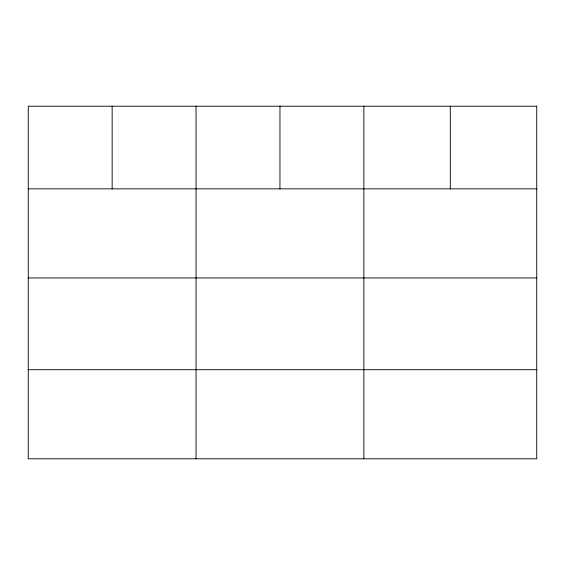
<?xml version="1.0" encoding="UTF-8"?>
<svg xmlns="http://www.w3.org/2000/svg" width="565" height="565" viewBox="0 0 565 565"><rect width="100%" height="100%" fill="white"/><g stroke="black" fill="none" stroke-linecap="round" stroke-linejoin="round"><path stroke-width="0.85" d="M28.25 188.858L536.75 188.858M28.25 277.938L536.75 277.938M28.25 369.715L536.75 369.715M450.305 106.206L450.305 188.858M363.86 106.206L363.86 458.794M279.957 106.206L279.957 188.858M196.055 106.206L196.055 458.794M112.153 106.206L112.153 188.858M536.75 106.206L28.25 106.206L28.25 458.794L536.75 458.794L536.75 106.206"/></g></svg>
